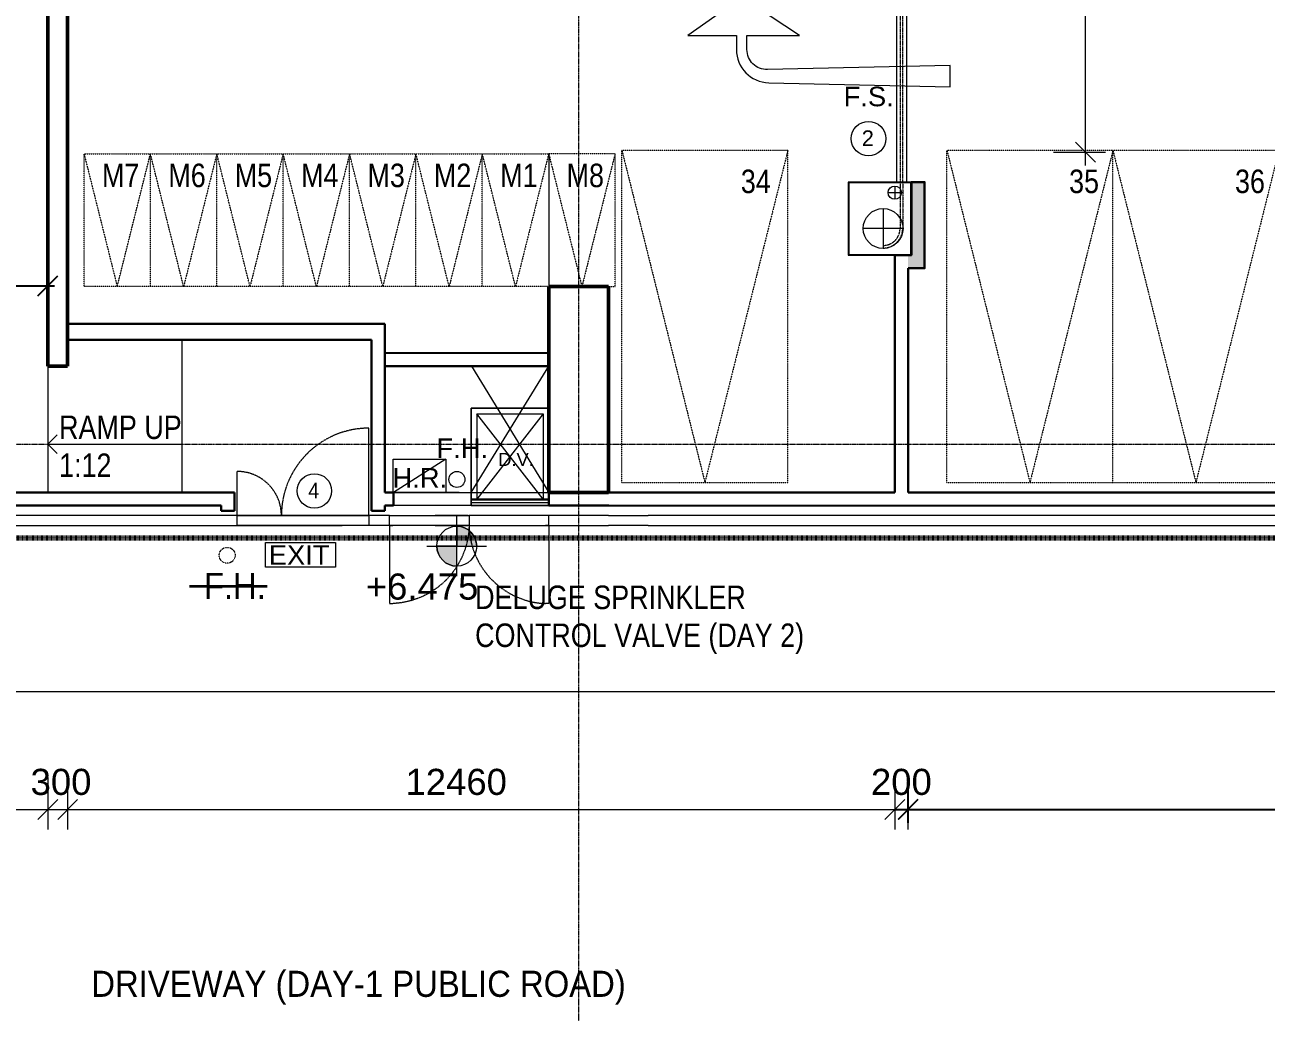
# Model space of a CAD drawing. Header units: millimetres. Extents: x -1578195 to 622687, y -255792 to 391308.
# Drawn here: x 39009 to 57710, y 143901 to 158774 of the extents above; entities that cross this region are included whole.
import ezdxf

# ---------------------------------------------------------------- set-up
doc = ezdxf.new("R2010")
doc.units = ezdxf.units.MM
for name, pattern in [('Dash', [6, 3, -3]), ('Dash dot', [14, 6, -4, 0, -4]), ('Grid Line', [21, 12, -3, 3, -3]), ('Long Dash', [13.5, 9, -4.5]), ('Overhead', [1.8, 1.2, -0.6])]:
    doc.linetypes.add(name, pattern=pattern)
for name, color, linetype, lineweight in [('0-1', 7, 'Continuous', 5), ('A-000-T_TEXT-1', 7, 'Continuous', 5), ('A-010-M_LINE', 90, 'Continuous', 5), ('A-200-M_WALL_INT', 2, 'Continuous', 9), ('A-325-M_DOOR', 31, 'Continuous', 5), ('A-325-M_DOOR-1', 31, 'Continuous', 13), ('A-325-M_DOOR_PANEL', 31, 'Continuous', 5), ('A-325-MH_DOOR', 31, 'Long Dash', 5), ('A-770-ME_FFE_SA', 91, 'Continuous', 5), ('A-ANNO-DIMS', 7, 'Continuous', 9), ('A-ANNO-NOTE', 7, 'Continuous', 5), ('A-DETL', 102, 'Continuous', 5), ('A-DETL-3', 102, 'Dash dot', 70), ('A-DOOR', 7, 'Continuous', 5), ('A-DOOR-1', 7, 'Continuous', 9), ('A-DOOR-HDLN', 7, 'Long Dash', 5), ('A-FLOR', 7, 'Continuous', 18), ('A-GLAZ-CURT-2', 7, 'Continuous', 9), ('C-PRKG-1', 7, 'Dash', 5), ('G-ANNO-DIMS', 111, 'Continuous', 5), ('G-ANNO-TEXT', 7, 'Continuous', 5), ('I-WALL-5', 7, 'Continuous', 30), ('OAP280_C', 210, 'Continuous', 50), ('OAP280_W', 210, 'Continuous', 50), ('Q-SPCQ', 7, 'Continuous', 5), ('Q-SPCQ-HDLN', 7, 'Overhead', 5), ('REMOVED', 5, 'Dash', 5), ('S-COLS-3', 7, 'Continuous', 35), ('S-GRID-1', 7, 'Grid Line', 5), ('UNDERLINE', 10, 'Continuous', 35), ('Z-060-M_DETAIL', 92, 'Continuous', 5)]:
    doc.layers.add(name, color=color, linetype=linetype, lineweight=lineweight)
doc.layers.add('A-WALL-PATT-1', color=7, linetype='Continuous', lineweight=9, true_color=0x009369)
doc.styles.add('Arial', font='arial.ttf', dxfattribs={"height": 393.413174})
doc.styles.add('Arial Narrow', font='ARIALN.TTF', dxfattribs={"height": 353.981763})
doc.styles.add('Arial_1', font='arial.ttf', dxfattribs={"height": 1.475299})
doc.styles.add('Arial_11', font='arial.ttf', dxfattribs={"width": 0.8, "height": 12.5})
doc.styles.add('Arial_7', font='arial.ttf', dxfattribs={"width": 0.9, "height": 393.413174})
doc.styles.add('Arial_9', font='arial.ttf', dxfattribs={"height": 1.18024})
doc.dimstyles.new('Diagonal_-_1_5mm_Arial', dxfattribs={"dimscale": 304.8, "dimtxt": 400, "dimasz": 0.984252, "dimexe": 0.984252, "dimexo": 0.0625, "dimgap": 0.656168, "dimtad": 1, "dimdec": 0, "dimrnd": 5, "dimzin": 0, "dimdsep": 46, "dimtxsty": 'Arial', "dimblk1": 'OBLIQUE', "dimblk2": 'OBLIQUE', "dimsah": 1, "dimcen": 0.09, "dimdle": 0.328084, "dimadec": 0, "dimazin": 0, "dimtfac": 1, "dimtdec": 4, "dimtix": 1, "dimtmove": 0, "dimatfit": 3, "dimfxl": 1.574803, "dimfxlon": 1, "dimtvp": 1, "dimtolj": 1, "dimtzin": 0, "dimarcsym": 2})
doc.dimstyles.new('Diagonal_-_2_0mm_Arial', dxfattribs={"dimscale": 304.8, "dimtxt": 500, "dimasz": 0.984252, "dimexe": 0.984252, "dimexo": 0.984252, "dimgap": 0.656168, "dimtad": 1, "dimdec": 0, "dimrnd": 5, "dimzin": 0, "dimdsep": 46, "dimtxsty": 'Arial_11', "dimblk1": 'OBLIQUE', "dimblk2": 'OBLIQUE', "dimsah": 1, "dimcen": 0.09, "dimdle": 0.656168, "dimadec": 0, "dimazin": 0, "dimtfac": 1, "dimtdec": 4, "dimtix": 1, "dimtmove": 0, "dimatfit": 3, "dimfxl": 1, "dimtvp": 1, "dimtolj": 1, "dimtzin": 0, "dimarcsym": 2})

# ---------------------------------------------------------------- blocks, each defined once
blk = doc.blocks.new('ARC_ANN_EXIT - ARC_ANN_EXIT-878429-B1_F PLAN _2 OF 2_')
at = {"layer": 'A-ANNO-NOTE'}
for p, q in [((-2.124, 0), (-2.124, 1.862)), ((-2.124, 1.862), (3.134, 1.862)), ((3.134, 1.862), (3.134, 0)), ((3.134, 0), (-2.124, 0))]:
    blk.add_line(p, q, dxfattribs=at)
at = {"layer": 'A-ANNO-NOTE', "insert": (0.406, 1.662), "char_height": 1.4753, "width": 5.454, "attachment_point": 2, "line_spacing_factor": 0.938532, "style": 'Arial_1'}
blk.add_mtext('EXIT', dxfattribs=at)
blk = doc.blocks.new('ARC_ANN_FIRE SHUTTER - 1-5166234-B1_F PLAN _2 OF 2_')
at = {"layer": 'A-ANNO-NOTE', "insert": (0.406, 1.662), "char_height": 1.4753, "width": 4.5, "attachment_point": 2, "line_spacing_factor": 0.938532, "style": 'Arial_1'}
blk.add_mtext('F.S.', dxfattribs=at)
blk = doc.blocks.new('ARC_ANN_FIRE-RATING_two_ - none-909955-B1_F PLAN _2 OF 2_')
at = {"layer": 'A-ANNO-NOTE'}
blk.add_circle((0, 0), 1.3, dxfattribs=at)
at = {"layer": 'A-ANNO-NOTE', "insert": (-0.05, 0.62), "char_height": 1.18, "width": 1.0944, "attachment_point": 2, "line_spacing_factor": 0.938532, "style": 'Arial_9'}
blk.add_mtext('2', dxfattribs=at)
blk = doc.blocks.new('ARC_PAR_Car - Car_2500x5000mm-V8-B1_F PLAN _2 OF 2_')
at = {"layer": 'C-PRKG-1'}
for p, q in [((0, 0), (0, -5000)), ((0, -5000), (1250, 0)), ((2500, 0), (0, 0)), ((2500, -5000), (1250, 0)), ((2500, 0), (2500, -5000)), ((0, -5000), (2500, -5000))]:
    blk.add_line(p, q, dxfattribs=at)
blk = doc.blocks.new('ARC_PAR_Car - Car_2500x5000mm-V23-B1_F PLAN _2 OF 2_')
at = {"layer": 'C-PRKG-1'}
for p, q in [((0, -5000), (1250, 0)), ((2500, 0), (0, 0)), ((2500, -5000), (1250, 0)), ((2500, 0), (2500, -5000)), ((0, -3025), (0, -5000)), ((0, -5000), (2500, -5000))]:
    blk.add_line(p, q, dxfattribs=at)
blk = doc.blocks.new('ARC_PAR_Bike - Motorbike_1000x2000mm-V34-B1_F PLAN _2 OF 2_')
at = {"layer": 'C-PRKG-1'}
for p, q in [((0, 0), (0, -2000)), ((0, -2000), (500, 0)), ((1000, 0), (0, 0)), ((1000, -2000), (500, 0)), ((0, -2000), (1000, -2000))]:
    blk.add_line(p, q, dxfattribs=at)
blk = doc.blocks.new('ARC_FS_FIRE SHUTTER LATERAL SINGLE  - ARC_FS_FIRE SHUTTER LATERAL SINGLE -34849142-B1_F PLAN _2 OF 2_')
at = {"layer": 'Q-SPCQ'}
for p, q in [((-7150, 800), (-7150, -150)), ((-6050, 800), (-7150, 800)), ((-7140, 790), (-7140, -140)), ((-6060, 790), (-7140, 790)), ((-6060, -140), (-6060, 790)), ((-6050, -150), (-6050, 800)), ((-6750, -25), (-6750, 575)), ((-6450, 275), (-7050, 275)), ((-6210, 200), (-6210, 0)), ((-6110, 100), (-6310, 100)), ((120, 75), (-6050, 75)), ((120, 75), (120, -75)), ((-7150, -150), (-6050, -150)), ((-7140, -140), (-6060, -140)), ((120, -75), (-6050, -75))]:
    blk.add_line(p, q, dxfattribs=at)
for centre, radius in [((-6750, 275), 300), ((-6210, 100), 100)]:
    blk.add_circle(centre, radius, dxfattribs=at)
at = {"layer": 'Q-SPCQ-HDLN'}
for p, q in [((-7005, 275), (-7045, 275)), ((-6050, 20), (-6750, 20)), ((-6050, 20), (-6050, -20)), ((50, 20), (-6050, 20)), ((50, 20), (50, -20)), ((-6050, -20), (-6750, -20)), ((-6050, -20), (50, -20))]:
    blk.add_line(p, q, dxfattribs=at)
for radius in [295, 255]:
    blk.add_arc((-6750, 275), radius, 180, 270, dxfattribs=at)
blk = doc.blocks.new('APF_04 _DV_ - APF_04-35478783-B1_F PLAN _2 OF 2_')
at = {"layer": 'A-DOOR'}
for p, q in [((-600, 150), (-550, 150)), ((-600, 0), (-550, 0))]:
    blk.add_line(p, q, dxfattribs=at)
at = {"layer": 'A-DOOR-1'}
for p, q in [((600, 150), (-600, 150)), ((-600, 150), (-600, 0)), ((-600, 0), (600, 0)), ((600, 0), (600, 150))]:
    blk.add_line(p, q, dxfattribs=at)
at = {"layer": 'A-DOOR-HDLN'}
for p, q in [((-600, 1324), (-550, 1324)), ((-600, 150), (-600, 1324))]:
    blk.add_line(p, q, dxfattribs=at)
blk.add_arc((-599, 126), 1199, 1.163, 87.6566, dxfattribs=at)
blk = doc.blocks.new('ARC_ANN_FIRE-RATING_four_ - none-909737-B2_F PLAN _1 OF 2_')
at = {"layer": 'A-ANNO-NOTE'}
blk.add_circle((0, 0), 1.3, dxfattribs=at)
at = {"layer": 'A-ANNO-NOTE', "insert": (-0.05, 0.62), "char_height": 1.18, "width": 1.0944, "attachment_point": 2, "line_spacing_factor": 0.938532, "style": 'Arial_7'}
blk.add_mtext('4', dxfattribs=at)
blk = doc.blocks.new('Dims-B1-FPLAN_2OF2__dwg__Oblique-5772980-B1_F PLAN _2 OF 2_')
at = {"layer": 'A-ANNO-DIMS'}
blk.add_line((-0.5, -0.5), (0.5, 0.5), dxfattribs=at)
blk = doc.blocks.new('_Oblique')
at = {"color": 0, "linetype": 'ByBlock', "lineweight": -2}
blk.add_line((-0.5, -0.5), (0.5, 0.5), dxfattribs=at)
blk = doc.blocks.new('*D171')
at = {"layer": 'A-ANNO-DIMS', "color": 0, "lineweight": -2, "transparency": 16777216}
for p, q in [((52314, 146754), (52314, 147254)), ((82145, 146754), (82145, 147254)), ((52114, 146954), (82345, 146954))]:
    blk.add_line(p, q, dxfattribs=at)
at = {"layer": 'Defpoints', "color": 0, "transparency": 16777216}
for p in [(82145, 146954), (52314, 146454), (82145, 146454)]:
    blk.add_point(p, dxfattribs=at)
at = {"layer": 'A-ANNO-DIMS', "color": 0, "lineweight": -2, "transparency": 16777216, "xscale": 299.9999999999999, "yscale": 299.9999999999999, "zscale": 299.9999999999999, "rotation": 180}
blk.add_blockref('_Oblique', (52314, 146954), dxfattribs=at)
at = {"layer": 'A-ANNO-DIMS', "color": 0, "lineweight": -2, "transparency": 16777216, "xscale": 299.9999999999999, "yscale": 299.9999999999999, "zscale": 299.9999999999999}
blk.add_blockref('_Oblique', (82145, 146954), dxfattribs=at)
at = {"layer": 'A-ANNO-DIMS', "color": 0, "transparency": 16777216, "insert": (67230, 147355), "char_height": 12.5, "attachment_point": 5, "style": 'Arial_11'}
blk.add_mtext('\\A1;{\\H31.473x;29830}', dxfattribs=at)
blk = doc.blocks.new('*D292')
at = {"layer": 'A-ANNO-DIMS', "color": 0, "lineweight": -2, "transparency": 16777216}
for p, q in [((37101, 154878), (37101, 154544)), ((39356, 154878), (39356, 154544)), ((37001, 154844), (39456, 154844))]:
    blk.add_line(p, q, dxfattribs=at)
at = {"layer": 'Defpoints', "color": 0, "transparency": 16777216}
for p in [(37101, 154897), (39356, 154897), (39356, 154844)]:
    blk.add_point(p, dxfattribs=at)
at = {"layer": 'A-ANNO-DIMS', "color": 0, "lineweight": -2, "transparency": 16777216, "xscale": 299.9999999999999, "yscale": 299.9999999999999, "zscale": 299.9999999999999}
for p, rotation in [((37101, 154844), 180.0026170321392), ((39356, 154844), 0.002617032139178741)]:
    blk.add_blockref('_Oblique', p, dxfattribs=dict(at, rotation=rotation))
at = {"layer": 'A-ANNO-DIMS', "color": 0, "transparency": 16777216, "insert": (38229, 155245), "char_height": 393.4, "attachment_point": 5, "rotation": 0.0026, "style": 'Arial'}
blk.add_mtext('\\A1;2255', dxfattribs=at)
blk = doc.blocks.new('Spot Elevations - Spot Elevation - Exterior Filled-23614-B1_F PLAN _1 OF 2_')
at = {"layer": 'G-ANNO-DIMS'}
h = blk.add_hatch(color=256, dxfattribs=at)
edge = h.paths.add_edge_path(flags=0)
edge.add_arc((-2.24, 2.25), 1.5, 0, 90, ccw=False)
edge.add_line((-0.74, 2.25), (-2.24, 2.25))
edge.add_line((-2.24, 2.25), (-2.24, 3.75))
h = blk.add_hatch(color=256, dxfattribs=at)
edge = h.paths.add_edge_path(flags=0)
edge.add_arc((-2.24, 2.25), 1.5, 180, 270, ccw=False)
edge.add_line((-3.74, 2.25), (-2.24, 2.25))
edge.add_line((-2.24, 2.25), (-2.24, 0.75))
for p, q in [((-2.24, 0), (-2.24, 4.5)), ((-2.24, 3.75), (-2.24, 2.25)), ((-4.49, 2.25), (0.01, 2.25)), ((-2.24, 2.25), (-3.74, 2.25)), ((-2.24, 0.75), (-2.24, 2.25)), ((-2.24, 2.25), (-0.74, 2.25))]:
    blk.add_line(p, q, dxfattribs=at)
blk.add_circle((-2.24, 2.25), 1.5, dxfattribs=at)
for start, end in [(360, 90), (180, 270)]:
    blk.add_arc((-2.24, 2.25), 1.5, start, end, dxfattribs=at)
blk = doc.blocks.new('ARC_FS-CARRIAGEWAY-DV - FS_CARRIAGEWAY-DV-30761608-1994 - F')
at = {"layer": 'A-770-ME_FFE_SA'}
for p, q in [((710, 1370), (-460, 1370)), ((-460, 1370), (-460, -100)), ((-460, 100), (-460, 1370)), ((-460, 1370), (710, 1370)), ((710, -100), (710, 1370)), ((710, 1370), (710, 0)), ((-375, 1285), (625, 1285)), ((-375, 1285), (-375, 0)), ((625, 1285), (-375, 0)), ((625, 0), (-375, 1285)), ((625, 1285), (625, 0)), ((-460, 0), (-460, 100)), ((-460, -100), (-460, 0)), ((710, -15), (-460, -15)), ((-460, -15), (-460, -100)), ((-460, -50), (710, -50)), ((-460, -100), (710, -100)), ((-460, -100), (710, -100)), ((-460, -100), (710, -100)), ((710, 0), (710, -100)), ((710, -100), (710, -15))]:
    blk.add_line(p, q, dxfattribs=at)
at = {"layer": 'Z-060-M_DETAIL'}
for p, q in [((-460, 1370), (710, 1370)), ((-460, 0), (-460, 1370)), ((710, 1370), (710, 0)), ((710, 0), (-460, 0))]:
    blk.add_line(p, q, dxfattribs=at)
blk = doc.blocks.new('ARC_PAR_Car - Car_2500x5000mm-V30-B1_F PLAN _2 OF 2_')
at = {"layer": 'C-PRKG-1'}
for p, q in [((0, 0), (0, -5000)), ((0, -5000), (1250, 0)), ((2500, 0), (0, 0)), ((2500, -5000), (1250, 0)), ((2500, 0), (2500, -5000)), ((0, -5000), (2500, -5000))]:
    blk.add_line(p, q, dxfattribs=at)
blk = doc.blocks.new('TRA')
at = {"layer": 'A-FLOR'}
blk.add_line((-561747, 148731), (-495613, 148731), dxfattribs=at)
blk = doc.blocks.new('D. B1-2-313 .C')
at = {"layer": 'A-325-M_DOOR-1'}
for p, q in [((403, -546), (-262, -546)), ((1720, -546), (403, -546))]:
    blk.add_line(p, q, dxfattribs=at)
blk.add_lwpolyline([(-262, -546), (1720, -546), (1720, -696), (-262, -696)], close=True, dxfattribs=at)
at = {"layer": 'A-325-MH_DOOR'}
for p, q in [((1720, -546), (1720, 771)), ((-262, -546), (-262, 119))]:
    blk.add_line(p, q, dxfattribs=at)
for centre, radius, start, end in [((1720, -546), 1317, 90, 180), ((-262, -546), 665, 0, 90)]:
    blk.add_arc(centre, radius, start, end, dxfattribs=at)
blk = doc.blocks.new('carpark_motorbike')
at = {"layer": 'C-PRKG-1'}
for p, q in [((40901, 158036), (40901, 160036)), ((41901, 158036), (41901, 160036)), ((42901, 158036), (42901, 160036)), ((43901, 158036), (43901, 160036)), ((44901, 158036), (44901, 160036)), ((45901, 158036), (45901, 160036))]:
    blk.add_line(p, q, dxfattribs=at)
for points in [[(39901, 160036), (40401, 158036), (40901, 160036)], [(46901, 160036), (46901, 158036), (39901, 158036), (39901, 160036), (46901, 160036)], [(41901, 160036), (41401, 158036), (40901, 160036)], [(42901, 160036), (42401, 158036), (41901, 160036)], [(43901, 160036), (43401, 158036), (42901, 160036)], [(44901, 160036), (44401, 158036), (43901, 160036)], [(45901, 160036), (45401, 158036), (44901, 160036)], [(46901, 160036), (46401, 158036), (45901, 160036)]]:
    blk.add_lwpolyline(points, dxfattribs=at)
at = {"layer": 'G-ANNO-TEXT', "char_height": 354, "width": 673.89, "attachment_point": 1, "line_spacing_factor": 0.968573, "style": 'Arial Narrow'}
for s, insert in [('M7', (40171, 159888)), ('M6', (41171, 159888)), ('M5', (42171, 159888)), ('M4', (43171, 159888)), ('M3', (44171, 159888)), ('M2', (45171, 159888)), ('M1', (46171, 159888))]:
    blk.add_mtext(s, dxfattribs=dict(at, insert=insert))

msp = doc.modelspace()

# ---------------------------------------------------------------- hatches: boundary and pattern name
at = {"layer": 'A-WALL-PATT-1'}
h = msp.add_hatch(color=256, dxfattribs=at)
h.dxf.hatch_style = 1
h.paths.add_polyline_path([(52564.2, 156405.9), (52364.2, 156405.9), (52364.2, 155305.9), (52314.2, 155305.9), (52314.2, 155105.9), (52564.2, 155105.9)])

# ---------------------------------------------------------------- linework, layer by layer
at = {"layer": '0-1'}
msp.add_line((46901.2, 156831.1), (46904, 154831), dxfattribs=at)
at = {"layer": 'A-010-M_LINE'}
for p, q in [((45731.2, 151730.9), (46901.2, 153630.9)), ((45740.4, 153630.9), (46901.2, 151730.9))]:
    msp.add_line(p, q, dxfattribs=at)
at = {"layer": 'A-200-M_WALL_INT'}
for p, q in [((44561.2, 151730.9), (46901.2, 151730.9)), ((46901.2, 151530.9), (44561.2, 151530.9))]:
    msp.add_line(p, q, dxfattribs=at)
at = {"layer": 'A-325-M_DOOR'}
msp.add_line((44201.2, 151230.9), (44151.2, 151230.9), dxfattribs=at)
at = {"layer": 'A-325-M_DOOR_PANEL'}
msp.add_line((44201.2, 151380.9), (44151.2, 151380.9), dxfattribs=at)
at = {"layer": 'A-770-ME_FFE_SA'}
for p, q in [((44554.3, 152230.9), (44554.3, 151730.9)), ((44557.1, 152230.9), (45352.8, 152230.9)), ((45352.8, 152230.9), (45352.8, 151730.9)), ((45554.3, 151730.9), (44557.1, 151730.9))]:
    msp.add_line(p, q, dxfattribs=at)
msp.add_lwpolyline([(45352.8, 152230.9), (44561.6, 151730.9)], dxfattribs=at)
at = {"layer": 'A-ANNO-DIMS'}
for p, q in [((54987.1, 156655.9), (54987.1, 172125.9)), ((54506.1, 156855.9), (55287.1, 156855.9)), ((39356.7, 147435.2), (39356.7, 146654.2)), ((38401.2, 146954.2), (52314.2, 146954.2))]:
    msp.add_line(p, q, dxfattribs=at)
at = {"layer": 'A-ANNO-DIMS', "flags": 128}
for points in [[(39653.9, 147435.1), (39653.9, 146654.2)], [(52114.2, 147435.1), (52114.2, 146654.2)], [(52314.2, 146654.2), (52314.2, 147435.1)]]:
    msp.add_lwpolyline(points, dxfattribs=at)
at = {"layer": 'A-ANNO-NOTE'}
msp.add_circle((45518.4, 151926), 120, dxfattribs=at)
at = {"layer": 'A-DETL'}
for q in [(39495.4, 152597.4), (41370, 152456), (39495.4, 152314.5)]:
    msp.add_line((39354, 152456), q, dxfattribs=at)
msp.add_lwpolyline([(52948.3, 157841.3), (52948.3, 158161.3), (50195, 158100.2, -0.4207693), (49888.3, 158400.1), (49888.3, 158613.7), (50680.7, 158613.7), (49808.3, 159188.9), (48999.5, 158613.7), (49728.3, 158613.7), (49728.3, 158402, 0.4077774), (50217.1, 157902.1), (52948.3, 157841.3)], format="xyb", dxfattribs=at)
at = {"layer": 'A-DETL-3'}
msp.add_line((-9095.9, 151048.1), (124530, 151045.4), dxfattribs=at)
at = {"layer": 'A-DOOR'}
for p, q in [((47801.2, 151380.9), (48401.2, 151380.9)), ((48401.2, 151230.9), (47801.2, 151230.9))]:
    msp.add_line(p, q, dxfattribs=at)
at = {"layer": 'A-FLOR'}
for p, q in [((41372.3, 154030.4), (41372.7, 151731)), ((39356.8, 153630.1), (39356.8, 151731))]:
    msp.add_line(p, q, dxfattribs=at)
at = {"layer": 'A-GLAZ-CURT-2'}
for p, q in [((43790.4, 151380.9), (27101.2, 151381)), ((44501.4, 151381.1), (44191, 151381.1)), ((45686.2, 151380.9), (45190.4, 151380.9)), ((47801.2, 151380.9), (46886.2, 151380.9)), ((71484.7, 151380.8), (48401.2, 151380.9)), ((27101.2, 151231), (43790.4, 151230.9)), ((44501.4, 151230.9), (44191, 151230.9)), ((45190.4, 151230.9), (45686.2, 151230.9)), ((46886.2, 151230.9), (47801.2, 151230.9)), ((48401.2, 151230.9), (71484.7, 151230.8))]:
    msp.add_line(p, q, dxfattribs=at)
at = {"layer": 'I-WALL-5'}
for p, q in [((52114.2, 155305.9), (52114.2, 152230.9)), ((52114.2, 155305.9), (52114.2, 151730.9)), ((52314.2, 151730.9), (52314.2, 155105.9)), ((44431.2, 151730.9), (44431.2, 154270.9)), ((44230.7, 154031), (44231.2, 151450.9)), ((44431.2, 153630.9), (46901.2, 153630.9)), ((46901.2, 153180.9), (46901.2, 153380.9)), ((47801.2, 152480.9), (47801.2, 152380.9)), ((42169, 151731), (32901.4, 151731)), ((42169, 151450.9), (42169, 151731)), ((44561.2, 151730.9), (44431.2, 151730.9)), ((47801.2, 151730.9), (46901.2, 151730.9)), ((46901.2, 151530.9), (46901.2, 151730.9)), ((50917, 151730.9), (47804, 151730.9)), ((52114.2, 151730.9), (50917, 151730.9)), ((80801.2, 151730.7), (52314.2, 151730.9)), ((33101.4, 151531), (41969, 151531)), ((41969, 151450.9), (41969, 151531)), ((44431.2, 151530.9), (44561.2, 151530.9)), ((44431.2, 151450.9), (44431.2, 151530.9)), ((46901.2, 151530.9), (47801.2, 151530.9)), ((47806.2, 151530.9), (80801.2, 151530.7)), ((41969, 151450.9), (42169, 151450.9)), ((44231.2, 151450.9), (44431.2, 151450.9))]:
    msp.add_line(p, q, dxfattribs=at)
for points in [[(52114.2, 155305.9), (52364.2, 155305.9), (52364.2, 156405.9), (52564.2, 156405.9), (52564.2, 155305.9), (52564.2, 155105.9), (52314.2, 155105.9)], [(44431.2, 154270.9), (39654, 154270.1)], [(44231.2, 154031), (39653.9, 154030.1)], [(46901.2, 153830.9), (44431.2, 153830.5)], [(44561.6, 151730.9), (44561.6, 151530.9)]]:
    msp.add_lwpolyline(points, dxfattribs=at)
at = {"layer": 'OAP280_C'}
for p, q in [((46904, 154831), (46904, 151731)), ((47804, 154831), (46904, 154831)), ((47804, 151731), (47804, 154831)), ((46904, 151731), (47804, 151731))]:
    msp.add_line(p, q, dxfattribs=at)
at = {"layer": 'OAP280_W'}
for p, q in [((39354, 168257.1), (39356.7, 153630.1)), ((39654, 153630.1), (39654, 168257.1)), ((39356.7, 153630.1), (39653.9, 153630.1))]:
    msp.add_line(p, q, dxfattribs=at)
at = {"layer": 'Q-SPCQ'}
for p, q in [((46901.2, 153000.9), (45731.2, 153000.9)), ((46901.2, 151530.9), (46901.2, 153000.9))]:
    msp.add_line(p, q, dxfattribs=at)
at = {"layer": 'REMOVED'}
msp.add_circle((42057.4, 150783), 120, dxfattribs=at)
at = {"layer": 'S-COLS-3'}
for p, q in [((46901.2, 154831.1), (46901.2, 153000.9)), ((47801.2, 154831.1), (46901.2, 154831.1)), ((47801.2, 151730.9), (47801.2, 154831.1)), ((46901.2, 151730.9), (47801.2, 151730.9))]:
    msp.add_line(p, q, dxfattribs=at)
at = {"layer": 'S-GRID-1'}
for p, q in [((47351.5, 210672.6), (47351.1, 140117.7)), ((-10508.2, 152456.2), (128177.4, 152455.5))]:
    msp.add_line(p, q, dxfattribs=at)
at = {"layer": 'UNDERLINE'}
msp.add_lwpolyline([(41491.1, 150318.6), (42661.6, 150318.6)], dxfattribs=at)

# ---------------------------------------------------------------- block references
at = {"xscale": 300, "yscale": 300, "zscale": 300}
for p, rotation in [((54987.1, 156855.9), 270), ((39653.9, 146954.2), 180), ((52314.2, 146954.3), 180), ((52314.2, 146954.2), 180)]:
    msp.add_blockref('Dims-B1-FPLAN_2OF2__dwg__Oblique-5772980-B1_F PLAN _2 OF 2_', p, dxfattribs=dict(at, rotation=rotation))
for p in [(39356.7, 146954.2), (52114.2, 146954.2)]:
    msp.add_blockref('Dims-B1-FPLAN_2OF2__dwg__Oblique-5772980-B1_F PLAN _2 OF 2_', p, dxfattribs=at)
at = {"layer": '0-1'}
for name, p, rotation in [('ARC_FS_FIRE SHUTTER LATERAL SINGLE  - ARC_FS_FIRE SHUTTER LATERAL SINGLE -34849142-B1_F PLAN _2 OF 2_', (52214.2, 162455.9), 89.99970000000017), ('ARC_PAR_Bike - Motorbike_1000x2000mm-V34-B1_F PLAN _2 OF 2_', (47901.2, 154831.1), 179.9997000009), ('ARC_PAR_Car - Car_2500x5000mm-V30-B1_F PLAN _2 OF 2_', (50504, 151880.9), 179.9997000009), ('ARC_PAR_Car - Car_2500x5000mm-V8-B1_F PLAN _2 OF 2_', (55401.2, 151880.9), 179.9997000009), ('ARC_PAR_Car - Car_2500x5000mm-V23-B1_F PLAN _2 OF 2_', (57901.2, 151880.9), 179.9997000009), ('APF_04 _DV_ - APF_04-35478783-B1_F PLAN _2 OF 2_', (46301.4, 151380.9), 179.9997000009)]:
    msp.add_blockref(name, p, dxfattribs=dict(at, rotation=rotation))
msp.add_blockref('carpark_motorbike', (0, -3205), dxfattribs=at)
at = {"layer": '0-1', "xscale": -1, "rotation": 180.0002999991}
msp.add_blockref('APF_04 _DV_ - APF_04-35478783-B1_F PLAN _2 OF 2_', (45101.4, 151380.9), dxfattribs=at)
at = {"layer": 'A-325-M_DOOR-1'}
msp.add_blockref('D. B1-2-313 .C', (42471.3, 151927), dxfattribs=at)
at = {"layer": 'A-770-ME_FFE_SA'}
msp.add_blockref('ARC_FS-CARRIAGEWAY-DV - FS_CARRIAGEWAY-DV-30761608-1994 - F', (46191.2, 151630.9), dxfattribs=at)
at = {"layer": 'A-ANNO-NOTE', "xscale": 200, "yscale": 200, "zscale": 200}
for name, p in [('ARC_ANN_FIRE SHUTTER - 1-5166234-B1_F PLAN _2 OF 2_', (51640.3, 157509.6)), ('ARC_ANN_FIRE-RATING_two_ - none-909955-B1_F PLAN _2 OF 2_', (51718.6, 157059.7)), ('ARC_ANN_FIRE-RATING_four_ - none-909737-B2_F PLAN _1 OF 2_', (43370.8, 151752.7)), ('ARC_ANN_EXIT - ARC_ANN_EXIT-878429-B1_F PLAN _2 OF 2_', (43060, 150602.4))]:
    msp.add_blockref(name, p, dxfattribs=at)
at = {"layer": 'G-ANNO-DIMS', "xscale": 199.9999999999998, "yscale": 199.9999999999998, "zscale": 199.9999999999998}
msp.add_blockref('Spot Elevations - Spot Elevation - Exterior Filled-23614-B1_F PLAN _1 OF 2_', (45964.4, 150470.7), dxfattribs=at)
at = {"layer": 'UNDERLINE'}
msp.add_blockref('TRA', (564819.1, 0), dxfattribs=at)

# ---------------------------------------------------------------- texts
at = {"layer": 'A-000-T_TEXT-1', "insert": (46141.7, 152324.8), "char_height": 196.71, "width": 504, "attachment_point": 1, "line_spacing_factor": 0.938532, "style": 'Arial_1'}
msp.add_mtext('D.V.', dxfattribs=at)
at = {"layer": 'A-ANNO-DIMS', "char_height": 393.41, "attachment_point": 2, "line_spacing_factor": 0.938532, "style": 'Arial'}
for s, insert, width in [('300', (39553.9, 147566.9), 1094.4), ('12460', (45507.7, 147567), 1824), ('200', (52214.2, 147566.9), 1094.4)]:
    msp.add_mtext(s, dxfattribs=dict(at, insert=insert, width=width))
at = {"layer": 'A-ANNO-NOTE', "char_height": 295.06, "width": 979.2, "attachment_point": 2, "line_spacing_factor": 0.938532, "style": 'Arial_1'}
for s, insert in [('F.H.', (45599, 152543.9)), ('H.R.', (44959.3, 152097.7))]:
    msp.add_mtext(s, dxfattribs=dict(at, insert=insert))
at = {"layer": 'G-ANNO-DIMS', "insert": (44145.4, 150509.1), "char_height": 393.41, "width": 2020.8, "attachment_point": 1, "line_spacing_factor": 0.938532, "style": 'Arial'}
msp.add_mtext('+6.475', dxfattribs=at)
at = {"layer": 'G-ANNO-TEXT', "attachment_point": 1}
for s, insert, char_height, width, line_spacing_factor, style in [('M8', (47170.9, 156682.8), 353.98, 673.893, 0.968573, 'Arial Narrow'), ('34', (49795.3, 156593.3), 353.98, 535.659, 0.968573, 'Arial Narrow'), ('35', (54740.9, 156593.3), 353.98, 535.659, 0.968573, 'Arial Narrow'), ('36', (57240.4, 156593.3), 353.98, 535.659, 0.968573, 'Arial Narrow'), ('RAMP UP\\P1:12', (39525.1, 152888.5), 353.98, 2211.753, 0.968573, 'Arial Narrow'), ('DELUGE SPRINKLER\\PCONTROL VALVE (DAY 2)', (45792.5, 150327.4), 353.982, 6311.272, 0.968573, 'Arial Narrow'), ('DRIVEWAY (DAY-1 PUBLIC ROAD)', (40010.4, 144525.4), 393.413, 8242.064, 0.938532, 'Arial_7')]:
    msp.add_mtext(s, dxfattribs=dict(at, insert=insert, char_height=char_height, width=width, line_spacing_factor=line_spacing_factor, style=style))
at = {"layer": 'REMOVED', "insert": (41706, 150518), "char_height": 393.41, "width": 1104, "attachment_point": 1, "line_spacing_factor": 0.938532, "style": 'Arial_7'}
msp.add_mtext('F.H.', dxfattribs=at)

# ---------------------------------------------------------------- dimensions: what is measured, and where the dimension line sits
at = {"layer": 'A-ANNO-DIMS'}
dim = msp.add_aligned_dim(p1=(37101.2, 154896.9), p2=(39356.4, 154897), distance=-53.1, dimstyle='Diagonal_-_1_5mm_Arial', override={"dimpost": '<>', "dimfxl": 1800}, dxfattribs=at)
dim.commit()
dim.dimension.update_dxf_attribs({"geometry": '*D292', "text_midpoint": (38228.8, 155244.8)})
dim = msp.add_linear_dim(base=(82145.1, 146954.2), p1=(52314, 146454.2), p2=(82145.1, 146454), text='{\\H31.473x;<>}', dimstyle='Diagonal_-_2_0mm_Arial', override={"dimpost": '<>', "dimtmove": 1, "dimarcsym": 2}, dxfattribs=at)
dim.commit()
dim.dimension.update_dxf_attribs({"geometry": '*D171', "text_midpoint": (67229.5, 147355.2)})

doc.saveas('drawing.dxf')
